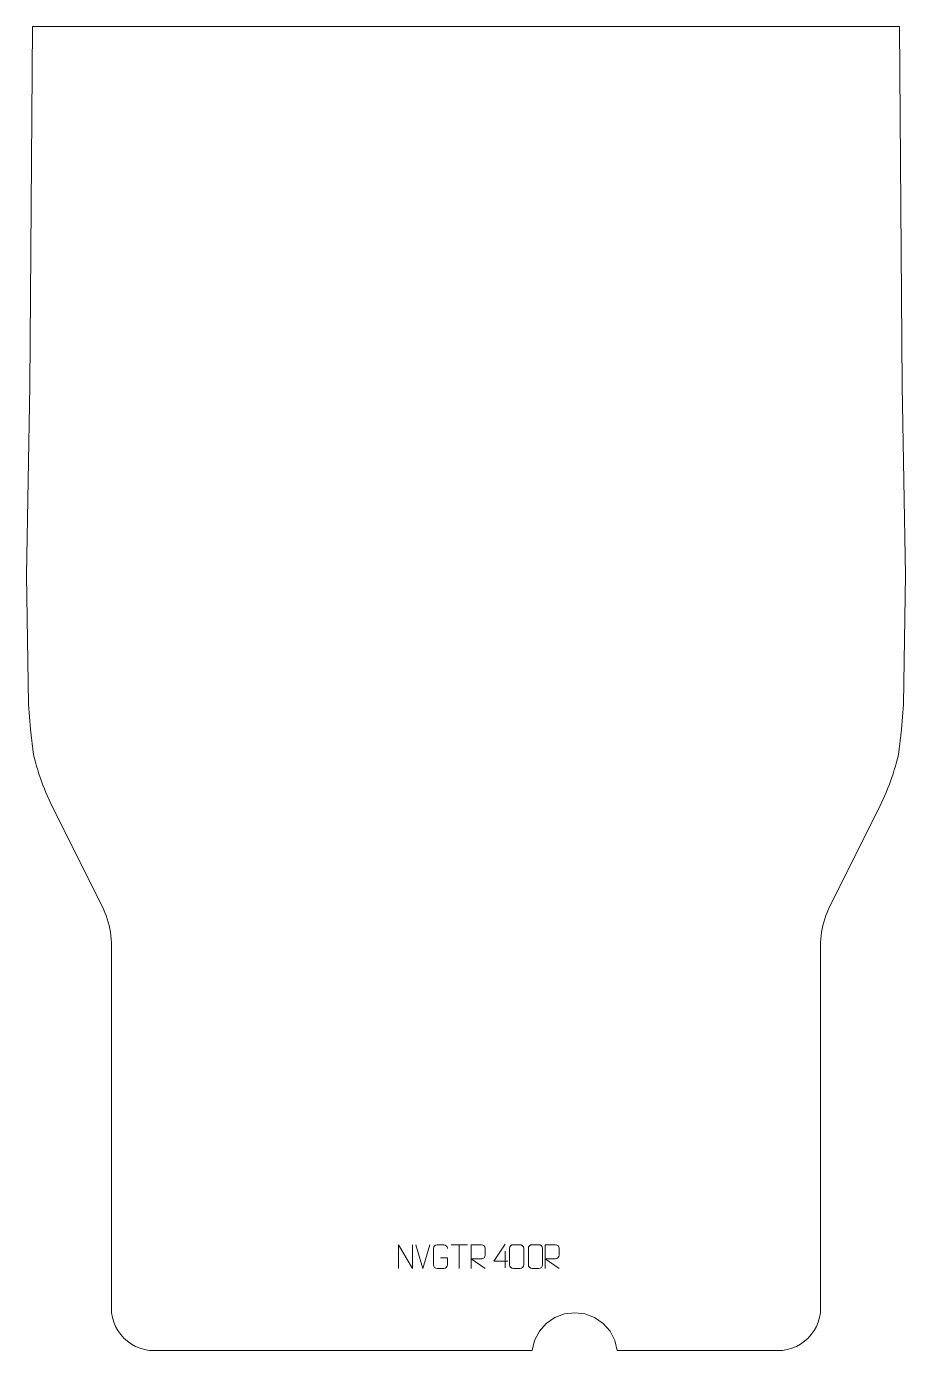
# Model space of a CAD drawing. Header units: millimetres. Extents: x -465 to 465, y -1160 to 240.
import ezdxf

# ---------------------------------------------------------------- set-up
doc = ezdxf.new("R2010")
doc.units = ezdxf.units.MM
doc.header["$MEASUREMENT"] = 0
doc.layers.add('layer 1', color=7, linetype='Continuous')

msp = doc.modelspace()

# ---------------------------------------------------------------- linework, layer by layer
at = {"layer": 'layer 1', "color": 242, "lineweight": 9}
msp.add_open_spline([(-376.7519, -714.1521), (-376.7519, -714.1521), (-377.519, -710.5951), (-377.519, -710.5951), (-377.519, -710.5951), (-377.519, -710.5951), (-378.4241, -707.0704), (-378.4241, -707.0704), (-378.4241, -707.0704), (-378.4241, -707.0704), (-379.4637, -703.5833), (-379.4637, -703.5833), (-379.4637, -703.5833), (-379.4637, -703.5833), (-380.6371, -700.1385), (-380.6371, -700.1385), (-380.6371, -700.1385), (-380.6371, -700.1385), (-381.9427, -696.7419), (-381.9427, -696.7419), (-381.9427, -696.7419), (-381.9427, -696.7419), (-383.3788, -693.3985), (-383.3788, -693.3985), (-383.3788, -693.3985), (-383.3788, -693.3985), (-384.9437, -690.1124), (-384.9437, -690.1124), (-384.9437, -690.1124), (-384.9437, -690.1124), (-437.288, -585.4232), (-437.288, -585.4232), (-437.288, -585.4232), (-437.288, -585.4232), (-439.1561, -581.6103), (-439.1561, -581.6103), (-439.1561, -581.6103), (-439.1561, -581.6103), (-440.9621, -577.7676), (-440.9621, -577.7676), (-440.9621, -577.7676), (-440.9621, -577.7676), (-442.7056, -573.8956), (-442.7056, -573.8956), (-442.7056, -573.8956), (-442.7056, -573.8956), (-444.3869, -569.9961), (-444.3869, -569.9961), (-444.3869, -569.9961), (-444.3869, -569.9961), (-446.0042, -566.0701), (-446.0042, -566.0701), (-446.0042, -566.0701), (-446.0042, -566.0701), (-447.5573, -562.1185), (-447.5573, -562.1185), (-447.5573, -562.1185), (-447.5573, -562.1185), (-449.0467, -558.1427), (-449.0467, -558.1427), (-449.0467, -558.1427), (-449.0467, -558.1427), (-450.4719, -554.1425), (-450.4719, -554.1425), (-450.4719, -554.1425), (-450.4719, -554.1425), (-451.8317, -550.1193), (-451.8317, -550.1193), (-451.8317, -550.1193), (-451.8317, -550.1193), (-453.1264, -546.0754), (-453.1264, -546.0754), (-453.1264, -546.0754), (-453.1264, -546.0754), (-454.3547, -542.0114), (-454.3547, -542.0114), (-454.3547, -542.0114), (-454.3547, -542.0114), (-455.5173, -537.9276), (-455.5173, -537.9276), (-455.5173, -537.9276), (-455.5173, -537.9276), (-457.4995, -530.0001), (-457.4995, -530.0001), (-457.4995, -530.0001), (-457.4995, -530.0001), (-460.8164, -503.4647), (-460.8164, -503.4647), (-460.8164, -503.4647), (-460.8164, -503.4647), (-462.7253, -476.4335), (-462.7253, -476.4335), (-462.7253, -476.4335), (-462.7253, -476.4335), (-464.9998, -340.0006), (-464.9998, -340.0006), (-464.9998, -340.0006), (-464.9998, -340.0006), (-461.4994, -140.0001), (-461.4994, -140.0001), (-461.4994, -140.0001), (-461.4994, -140.0001), (-458.4595, 239.9997), (-458.4595, 239.9997), (-458.4595, 239.9997), (-458.4595, 239.9997), (458.4601, 239.9997), (458.4601, 239.9997), (458.4601, 239.9997), (458.4601, 239.9997), (461.5003, -140.0001), (461.5003, -140.0001), (461.5003, -140.0001), (461.5003, -140.0001), (464.9998, -340.0006), (464.9998, -340.0006), (464.9998, -340.0006), (464.9998, -340.0006), (462.726, -476.4335), (462.726, -476.4335), (462.726, -476.4335), (462.726, -476.4335), (460.8171, -503.4647), (460.8171, -503.4647), (460.8171, -503.4647), (460.8171, -503.4647), (457.5001, -530.0001), (457.5001, -530.0001), (457.5001, -530.0001), (457.5001, -530.0001), (455.5189, -537.9276), (455.5189, -537.9276), (455.5189, -537.9276), (455.5189, -537.9276), (454.3554, -542.0114), (454.3554, -542.0114), (454.3554, -542.0114), (454.3554, -542.0114), (453.1271, -546.0754), (453.1271, -546.0754), (453.1271, -546.0754), (453.1271, -546.0754), (451.8324, -550.1193), (451.8324, -550.1193), (451.8324, -550.1193), (451.8324, -550.1193), (450.4726, -554.1425), (450.4726, -554.1425), (450.4726, -554.1425), (450.4726, -554.1425), (449.0473, -558.1427), (449.0473, -558.1427), (449.0473, -558.1427), (449.0473, -558.1427), (447.5582, -562.1185), (447.5582, -562.1185), (447.5582, -562.1185), (447.5582, -562.1185), (446.0048, -566.0701), (446.0048, -566.0701), (446.0048, -566.0701), (446.0048, -566.0701), (444.3876, -569.9961), (444.3876, -569.9961), (444.3876, -569.9961), (444.3876, -569.9961), (442.7063, -573.8956), (442.7063, -573.8956), (442.7063, -573.8956), (442.7063, -573.8956), (440.9627, -577.7676), (440.9627, -577.7676), (440.9627, -577.7676), (440.9627, -577.7676), (439.1568, -581.6103), (439.1568, -581.6103), (439.1568, -581.6103), (439.1568, -581.6103), (437.2886, -585.4232), (437.2886, -585.4232), (437.2886, -585.4232), (437.2886, -585.4232), (384.9444, -690.1124), (384.9444, -690.1124), (384.9444, -690.1124), (384.9444, -690.1124), (383.3794, -693.3985), (383.3794, -693.3985), (383.3794, -693.3985), (383.3794, -693.3985), (381.9433, -696.7419), (381.9433, -696.7419), (381.9433, -696.7419), (381.9433, -696.7419), (380.6378, -700.1385), (380.6378, -700.1385), (380.6378, -700.1385), (380.6378, -700.1385), (379.4643, -703.5833), (379.4643, -703.5833), (379.4643, -703.5833), (379.4643, -703.5833), (378.4238, -707.0704), (378.4238, -707.0704), (378.4238, -707.0704), (378.4238, -707.0704), (377.5196, -710.5951), (377.5196, -710.5951), (377.5196, -710.5951), (377.5196, -710.5951), (376.7526, -714.1521), (376.7526, -714.1521), (376.7526, -714.1521), (376.7526, -714.1521), (376.1226, -717.7365), (376.1226, -717.7365), (376.1226, -717.7365), (376.1226, -717.7365), (375.6324, -721.3425), (375.6324, -721.3425), (375.6324, -721.3425), (375.6324, -721.3425), (375.2816, -724.9643), (375.2816, -724.9643), (375.2816, -724.9643), (375.2816, -724.9643), (375.0705, -728.5969), (375.0705, -728.5969), (375.0705, -728.5969), (375.0705, -728.5969), (375.0006, -732.2354), (375.0006, -732.2354), (375.0006, -732.2354), (375.0006, -732.2354), (375.0006, -1120.0005), (375.0006, -1120.0005), (375.0006, -1120.0005), (375.0006, -1120.0005), (374.0957, -1124.9927), (374.0957, -1124.9927), (374.0957, -1124.9927), (374.0957, -1124.9927), (372.6471, -1129.8546), (372.6471, -1129.8546), (372.6471, -1129.8546), (372.6471, -1129.8546), (370.6732, -1134.5285), (370.6732, -1134.5285), (370.6732, -1134.5285), (370.6732, -1134.5285), (368.1966, -1138.9564), (368.1966, -1138.9564), (368.1966, -1138.9564), (368.1966, -1138.9564), (365.2488, -1143.0852), (365.2488, -1143.0852), (365.2488, -1143.0852), (365.2488, -1143.0852), (361.8647, -1146.8641), (361.8647, -1146.8641), (361.8647, -1146.8641), (361.8647, -1146.8641), (358.0851, -1150.2489), (358.0851, -1150.2489), (358.0851, -1150.2489), (358.0851, -1150.2489), (353.9563, -1153.1967), (353.9563, -1153.1967), (353.9563, -1153.1967), (353.9563, -1153.1967), (349.5284, -1155.6733), (349.5284, -1155.6733), (349.5284, -1155.6733), (349.5284, -1155.6733), (344.8545, -1157.6473), (344.8545, -1157.6473), (344.8545, -1157.6473), (344.8545, -1157.6473), (339.9919, -1159.0956), (339.9919, -1159.0956), (339.9919, -1159.0956), (339.9919, -1159.0956), (335.0004, -1160), (335.0004, -1160), (335.0004, -1160), (335.0004, -1160), (160.0002, -1160), (160.0002, -1160), (160.0002, -1160), (160.0002, -1160), (157.4122, -1149.3622), (157.4122, -1149.3622), (157.4122, -1149.3622), (157.4122, -1149.3622), (152.3484, -1139.6554), (152.3484, -1139.6554), (152.3484, -1139.6554), (152.3484, -1139.6554), (145.1041, -1131.4459), (145.1041, -1131.4459), (145.1041, -1131.4459), (145.1041, -1131.4459), (136.1026, -1125.2137), (136.1026, -1125.2137), (136.1026, -1125.2137), (136.1026, -1125.2137), (125.8688, -1121.3226), (125.8688, -1121.3226), (125.8688, -1121.3226), (125.8688, -1121.3226), (115.0002, -1120.0005), (115.0002, -1120.0005), (115.0002, -1120.0005), (115.0002, -1120.0005), (104.1315, -1121.3226), (104.1315, -1121.3226), (104.1315, -1121.3226), (104.1315, -1121.3226), (93.8984, -1125.2137), (93.8984, -1125.2137), (93.8984, -1125.2137), (93.8984, -1125.2137), (84.8962, -1131.4459), (84.8962, -1131.4459), (84.8962, -1131.4459), (84.8962, -1131.4459), (77.6519, -1139.6554), (77.6519, -1139.6554), (77.6519, -1139.6554), (77.6519, -1139.6554), (72.5881, -1149.3622), (72.5881, -1149.3622), (72.5881, -1149.3622), (72.5881, -1149.3622), (70.0003, -1160), (70.0003, -1160), (70.0003, -1160), (70.0003, -1160), (-334.9998, -1160), (-334.9998, -1160), (-334.9998, -1160), (-334.9998, -1160), (-339.9919, -1159.0956), (-339.9919, -1159.0956), (-339.9919, -1159.0956), (-339.9919, -1159.0956), (-344.8538, -1157.6473), (-344.8538, -1157.6473), (-344.8538, -1157.6473), (-344.8538, -1157.6473), (-349.5277, -1155.6733), (-349.5277, -1155.6733), (-349.5277, -1155.6733), (-349.5277, -1155.6733), (-353.9556, -1153.1967), (-353.9556, -1153.1967), (-353.9556, -1153.1967), (-353.9556, -1153.1967), (-358.0844, -1150.2489), (-358.0844, -1150.2489), (-358.0844, -1150.2489), (-358.0844, -1150.2489), (-361.864, -1146.8641), (-361.864, -1146.8641), (-361.864, -1146.8641), (-361.864, -1146.8641), (-365.2481, -1143.0852), (-365.2481, -1143.0852), (-365.2481, -1143.0852), (-365.2481, -1143.0852), (-368.1959, -1138.9564), (-368.1959, -1138.9564), (-368.1959, -1138.9564), (-368.1959, -1138.9564), (-370.6726, -1134.5285), (-370.6726, -1134.5285), (-370.6726, -1134.5285), (-370.6726, -1134.5285), (-372.6465, -1129.8546), (-372.6465, -1129.8546), (-372.6465, -1129.8546), (-372.6465, -1129.8546), (-374.0948, -1124.9927), (-374.0948, -1124.9927), (-374.0948, -1124.9927), (-374.0948, -1124.9927), (-374.9999, -1120.0005), (-374.9999, -1120.0005), (-374.9999, -1120.0005), (-374.9999, -1120.0005), (-374.9999, -732.2354), (-374.9999, -732.2354), (-374.9999, -732.2354), (-374.9999, -732.2354), (-375.0699, -728.5969), (-375.0699, -728.5969), (-375.0699, -728.5969), (-375.0699, -728.5969), (-375.281, -724.9643), (-375.281, -724.9643), (-375.281, -724.9643), (-375.281, -724.9643), (-375.6315, -721.3425), (-375.6315, -721.3425), (-375.6315, -721.3425), (-375.6315, -721.3425), (-376.122, -717.7365), (-376.122, -717.7365), (-376.122, -717.7365), (-376.122, -717.7365), (-376.7519, -714.1521), (-376.7519, -714.1521)], degree=3, knots=[0, 0, 0, 0, 0.009615385, 0.009615385, 0.009615385, 0.009615385, 0.019230769, 0.019230769, 0.019230769, 0.019230769, 0.028846154, 0.028846154, 0.028846154, 0.028846154, 0.038461538, 0.038461538, 0.038461538, 0.038461538, 0.048076923, 0.048076923, 0.048076923, 0.048076923, 0.057692308, 0.057692308, 0.057692308, 0.057692308, 0.067307692, 0.067307692, 0.067307692, 0.067307692, 0.076923077, 0.076923077, 0.076923077, 0.076923077, 0.086538462, 0.086538462, 0.086538462, 0.086538462, 0.096153846, 0.096153846, 0.096153846, 0.096153846, 0.105769231, 0.105769231, 0.105769231, 0.105769231, 0.115384615, 0.115384615, 0.115384615, 0.115384615, 0.125, 0.125, 0.125, 0.125, 0.134615385, 0.134615385, 0.134615385, 0.134615385, 0.144230769, 0.144230769, 0.144230769, 0.144230769, 0.153846154, 0.153846154, 0.153846154, 0.153846154, 0.163461538, 0.163461538, 0.163461538, 0.163461538, 0.173076923, 0.173076923, 0.173076923, 0.173076923, 0.182692308, 0.182692308, 0.182692308, 0.182692308, 0.192307692, 0.192307692, 0.192307692, 0.192307692, 0.201923077, 0.201923077, 0.201923077, 0.201923077, 0.211538462, 0.211538462, 0.211538462, 0.211538462, 0.221153846, 0.221153846, 0.221153846, 0.221153846, 0.230769231, 0.230769231, 0.230769231, 0.230769231, 0.240384615, 0.240384615, 0.240384615, 0.240384615, 0.25, 0.25, 0.25, 0.25, 0.259615385, 0.259615385, 0.259615385, 0.259615385, 0.269230769, 0.269230769, 0.269230769, 0.269230769, 0.278846154, 0.278846154, 0.278846154, 0.278846154, 0.288461538, 0.288461538, 0.288461538, 0.288461538, 0.298076923, 0.298076923, 0.298076923, 0.298076923, 0.307692308, 0.307692308, 0.307692308, 0.307692308, 0.317307692, 0.317307692, 0.317307692, 0.317307692, 0.326923077, 0.326923077, 0.326923077, 0.326923077, 0.336538462, 0.336538462, 0.336538462, 0.336538462, 0.346153846, 0.346153846, 0.346153846, 0.346153846, 0.355769231, 0.355769231, 0.355769231, 0.355769231, 0.365384615, 0.365384615, 0.365384615, 0.365384615, 0.375, 0.375, 0.375, 0.375, 0.384615385, 0.384615385, 0.384615385, 0.384615385, 0.394230769, 0.394230769, 0.394230769, 0.394230769, 0.403846154, 0.403846154, 0.403846154, 0.403846154, 0.413461538, 0.413461538, 0.413461538, 0.413461538, 0.423076923, 0.423076923, 0.423076923, 0.423076923, 0.432692308, 0.432692308, 0.432692308, 0.432692308, 0.442307692, 0.442307692, 0.442307692, 0.442307692, 0.451923077, 0.451923077, 0.451923077, 0.451923077, 0.461538462, 0.461538462, 0.461538462, 0.461538462, 0.471153846, 0.471153846, 0.471153846, 0.471153846, 0.480769231, 0.480769231, 0.480769231, 0.480769231, 0.490384615, 0.490384615, 0.490384615, 0.490384615, 0.5, 0.5, 0.5, 0.5, 0.509615385, 0.509615385, 0.509615385, 0.509615385, 0.519230769, 0.519230769, 0.519230769, 0.519230769, 0.528846154, 0.528846154, 0.528846154, 0.528846154, 0.538461538, 0.538461538, 0.538461538, 0.538461538, 0.548076923, 0.548076923, 0.548076923, 0.548076923, 0.557692308, 0.557692308, 0.557692308, 0.557692308, 0.567307692, 0.567307692, 0.567307692, 0.567307692, 0.576923077, 0.576923077, 0.576923077, 0.576923077, 0.586538462, 0.586538462, 0.586538462, 0.586538462, 0.596153846, 0.596153846, 0.596153846, 0.596153846, 0.605769231, 0.605769231, 0.605769231, 0.605769231, 0.615384615, 0.615384615, 0.615384615, 0.615384615, 0.625, 0.625, 0.625, 0.625, 0.634615385, 0.634615385, 0.634615385, 0.634615385, 0.644230769, 0.644230769, 0.644230769, 0.644230769, 0.653846154, 0.653846154, 0.653846154, 0.653846154, 0.663461538, 0.663461538, 0.663461538, 0.663461538, 0.673076923, 0.673076923, 0.673076923, 0.673076923, 0.682692308, 0.682692308, 0.682692308, 0.682692308, 0.692307692, 0.692307692, 0.692307692, 0.692307692, 0.701923077, 0.701923077, 0.701923077, 0.701923077, 0.711538462, 0.711538462, 0.711538462, 0.711538462, 0.721153846, 0.721153846, 0.721153846, 0.721153846, 0.730769231, 0.730769231, 0.730769231, 0.730769231, 0.740384615, 0.740384615, 0.740384615, 0.740384615, 0.75, 0.75, 0.75, 0.75, 0.759615385, 0.759615385, 0.759615385, 0.759615385, 0.769230769, 0.769230769, 0.769230769, 0.769230769, 0.778846154, 0.778846154, 0.778846154, 0.778846154, 0.788461538, 0.788461538, 0.788461538, 0.788461538, 0.798076923, 0.798076923, 0.798076923, 0.798076923, 0.807692308, 0.807692308, 0.807692308, 0.807692308, 0.817307692, 0.817307692, 0.817307692, 0.817307692, 0.826923077, 0.826923077, 0.826923077, 0.826923077, 0.836538462, 0.836538462, 0.836538462, 0.836538462, 0.846153846, 0.846153846, 0.846153846, 0.846153846, 0.855769231, 0.855769231, 0.855769231, 0.855769231, 0.865384615, 0.865384615, 0.865384615, 0.865384615, 0.875, 0.875, 0.875, 0.875, 0.884615385, 0.884615385, 0.884615385, 0.884615385, 0.894230769, 0.894230769, 0.894230769, 0.894230769, 0.903846154, 0.903846154, 0.903846154, 0.903846154, 0.913461538, 0.913461538, 0.913461538, 0.913461538, 0.923076923, 0.923076923, 0.923076923, 0.923076923, 0.932692308, 0.932692308, 0.932692308, 0.932692308, 0.942307692, 0.942307692, 0.942307692, 0.942307692, 0.951923077, 0.951923077, 0.951923077, 0.951923077, 0.961538462, 0.961538462, 0.961538462, 0.961538462, 0.971153846, 0.971153846, 0.971153846, 0.971153846, 0.980769231, 0.980769231, 0.980769231, 0.980769231, 1, 1, 1, 1], dxfattribs=at)
at = {"layer": 'layer 1', "color": 250, "lineweight": 9}
for points, knots in [([(-71.3961, -1073.1522), (-71.3961, -1073.1522), (-71.3961, -1048.1987), (-71.3961, -1048.1987), (-71.3961, -1048.1987), (-71.3961, -1048.1987), (-56.7413, -1073.1522), (-56.7413, -1073.1522), (-56.7413, -1073.1522), (-56.7413, -1073.1522), (-56.7413, -1048.1987), (-56.7413, -1048.1987)], [0, 0, 0, 0, 0.25, 0.25, 0.25, 0.25, 0.5, 0.5, 0.5, 0.5, 1, 1, 1, 1]), ([(-26.8138, -1062.1665), (-26.8138, -1062.1665), (-19.6457, -1062.1665), (-19.6457, -1062.1665), (-19.6457, -1062.1665), (-19.6457, -1062.1665), (-19.6457, -1069.3346), (-19.6457, -1069.3346), (-19.6457, -1069.3346), (-19.7854, -1071.658), (-21.4626, -1073.1376), (-23.6104, -1073.1484), (-23.6104, -1073.1484), (-25.9422, -1073.148), (-28.2742, -1073.148), (-30.6057, -1073.1484), (-30.6057, -1073.1484), (-32.5306, -1073.2538), (-34.5028, -1071.3693), (-34.4916, -1069.352), (-34.4916, -1069.352), (-34.4912, -1063.5819), (-34.4912, -1057.8122), (-34.4916, -1052.0429), (-34.4916, -1052.0429), (-34.4874, -1049.9048), (-32.7406, -1048.1856), (-30.5883, -1048.199), (-30.5883, -1048.199), (-28.2626, -1048.199), (-25.9365, -1048.199), (-23.6104, -1048.199), (-23.6104, -1048.199), (-21.6637, -1048.1636), (-19.6723, -1049.6551), (-19.6457, -1052.0928)], [0, 0, 0, 0, 0.1, 0.1, 0.1, 0.1, 0.2, 0.2, 0.2, 0.2, 0.3, 0.3, 0.3, 0.3, 0.4, 0.4, 0.4, 0.4, 0.5, 0.5, 0.5, 0.5, 0.6, 0.6, 0.6, 0.6, 0.7, 0.7, 0.7, 0.7, 0.8, 0.8, 0.8, 0.8, 1, 1, 1, 1]), ([(5.5993, -1073.1522), (5.5993, -1073.1522), (5.5993, -1048.1987), (5.5993, -1048.1987), (5.5993, -1048.1987), (9.1941, -1048.1987), (12.7896, -1048.1987), (16.3848, -1048.1987), (16.3848, -1048.1987), (18.7101, -1048.2364), (20.2674, -1049.7264), (20.2633, -1052.0928), (20.2633, -1052.0928), (20.2629, -1054.1283), (20.2629, -1057.1877), (20.2633, -1059.2237), (20.2633, -1059.2237), (20.2568, -1061.0992), (18.4445, -1063.041), (16.435, -1063.0601), (16.435, -1063.0601), (16.435, -1063.0601), (5.5993, -1063.0601), (5.5993, -1063.0601), (5.5993, -1063.0601), (5.5993, -1063.0601), (20.254, -1073.1522), (20.254, -1073.1522)], [0, 0, 0, 0, 0.125, 0.125, 0.125, 0.125, 0.25, 0.25, 0.25, 0.25, 0.375, 0.375, 0.375, 0.375, 0.5, 0.5, 0.5, 0.5, 0.625, 0.625, 0.625, 0.625, 0.75, 0.75, 0.75, 0.75, 1, 1, 1, 1]), ([(44.2366, -1065.6144), (44.2366, -1065.6144), (29.4149, -1065.6144), (29.4149, -1065.6144), (29.4149, -1065.6144), (29.4149, -1065.6144), (41.2925, -1047.5439), (41.2925, -1047.5439)], [0, 0, 0, 0, 0.333333333, 0.333333333, 0.333333333, 0.333333333, 1, 1, 1, 1]), ([(49.9181, -1048.1292), (52.2848, -1048.1292), (54.6519, -1048.1292), (57.019, -1048.1292), (57.019, -1048.1292), (59, -1048.0936), (61.0265, -1049.5883), (61.0536, -1052.031), (61.0536, -1052.031), (61.0532, -1057.7898), (61.0532, -1063.5491), (61.0536, -1069.3087), (61.0536, -1069.3087), (60.9114, -1071.6369), (59.2046, -1073.1195), (57.019, -1073.1304), (57.019, -1073.1304), (54.646, -1073.13), (52.273, -1073.13), (49.9004, -1073.1304), (49.9004, -1073.1304), (47.9415, -1073.236), (45.9346, -1071.3476), (45.946, -1069.3261), (45.946, -1069.3261), (45.9463, -1063.544), (45.9463, -1057.7624), (45.946, -1051.9811), (45.946, -1051.9811), (45.9503, -1049.8385), (47.7278, -1048.1157), (49.9181, -1048.1292)], [0, 0, 0, 0, 0.111111111, 0.111111111, 0.111111111, 0.111111111, 0.222222222, 0.222222222, 0.222222222, 0.222222222, 0.333333333, 0.333333333, 0.333333333, 0.333333333, 0.444444444, 0.444444444, 0.444444444, 0.444444444, 0.555555556, 0.555555556, 0.555555556, 0.555555556, 0.666666667, 0.666666667, 0.666666667, 0.666666667, 0.777777778, 0.777777778, 0.777777778, 0.777777778, 1, 1, 1, 1]), ([(69.9181, -1048.1292), (72.2848, -1048.1292), (74.6519, -1048.1292), (77.019, -1048.1292), (77.019, -1048.1292), (79, -1048.0936), (81.0265, -1049.5883), (81.0536, -1052.031), (81.0536, -1052.031), (81.0532, -1057.7898), (81.0532, -1063.5491), (81.0536, -1069.3087), (81.0536, -1069.3087), (80.9114, -1071.6369), (79.2046, -1073.1195), (77.019, -1073.1304), (77.019, -1073.1304), (74.646, -1073.13), (72.273, -1073.13), (69.9004, -1073.1304), (69.9004, -1073.1304), (67.9415, -1073.236), (65.9346, -1071.3476), (65.946, -1069.3261), (65.946, -1069.3261), (65.9463, -1063.544), (65.9463, -1057.7624), (65.946, -1051.9811), (65.946, -1051.9811), (65.9503, -1049.8385), (67.7278, -1048.1157), (69.9181, -1048.1292)], [0, 0, 0, 0, 0.111111111, 0.111111111, 0.111111111, 0.111111111, 0.222222222, 0.222222222, 0.222222222, 0.222222222, 0.333333333, 0.333333333, 0.333333333, 0.333333333, 0.444444444, 0.444444444, 0.444444444, 0.444444444, 0.555555556, 0.555555556, 0.555555556, 0.555555556, 0.666666667, 0.666666667, 0.666666667, 0.666666667, 0.777777778, 0.777777778, 0.777777778, 0.777777778, 1, 1, 1, 1]), ([(69.9209, -1048.1442), (72.287, -1048.1442), (74.6535, -1048.1442), (77.02, -1048.1442), (77.02, -1048.1442), (79.0005, -1048.1086), (81.0265, -1049.6029), (81.0536, -1052.045), (81.0536, -1052.045), (81.0532, -1057.8024), (81.0532, -1063.5602), (81.0536, -1069.3184), (81.0536, -1069.3184), (80.9115, -1071.646), (79.2051, -1073.1283), (77.02, -1073.1391), (77.02, -1073.1391), (74.6476, -1073.1387), (72.2752, -1073.1387), (69.9032, -1073.1391), (69.9032, -1073.1391), (67.9447, -1073.2447), (65.9383, -1071.3568), (65.9497, -1069.3358), (65.9497, -1069.3358), (65.9501, -1063.5552), (65.9501, -1057.7749), (65.9497, -1051.9951), (65.9497, -1051.9951), (65.954, -1049.8531), (67.7311, -1048.1306), (69.9209, -1048.1442)], [0, 0, 0, 0, 0.111111111, 0.111111111, 0.111111111, 0.111111111, 0.222222222, 0.222222222, 0.222222222, 0.222222222, 0.333333333, 0.333333333, 0.333333333, 0.333333333, 0.444444444, 0.444444444, 0.444444444, 0.444444444, 0.555555556, 0.555555556, 0.555555556, 0.555555556, 0.666666667, 0.666666667, 0.666666667, 0.666666667, 0.777777778, 0.777777778, 0.777777778, 0.777777778, 1, 1, 1, 1]), ([(83.8215, -1073.1522), (83.8215, -1073.1522), (83.8215, -1048.1987), (83.8215, -1048.1987), (83.8215, -1048.1987), (87.4163, -1048.1987), (91.0118, -1048.1987), (94.607, -1048.1987), (94.607, -1048.1987), (96.9323, -1048.2364), (98.4896, -1049.7264), (98.4855, -1052.0928), (98.4855, -1052.0928), (98.4851, -1054.1283), (98.4851, -1057.1877), (98.4855, -1059.2237), (98.4855, -1059.2237), (98.479, -1061.0992), (96.6667, -1063.041), (94.6572, -1063.0601), (94.6572, -1063.0601), (94.6572, -1063.0601), (83.8215, -1063.0601), (83.8215, -1063.0601), (83.8215, -1063.0601), (83.8215, -1063.0601), (98.4762, -1073.1522), (98.4762, -1073.1522)], [0, 0, 0, 0, 0.125, 0.125, 0.125, 0.125, 0.25, 0.25, 0.25, 0.25, 0.375, 0.375, 0.375, 0.375, 0.5, 0.5, 0.5, 0.5, 0.625, 0.625, 0.625, 0.625, 0.75, 0.75, 0.75, 0.75, 1, 1, 1, 1])]:
    msp.add_open_spline(points, degree=3, knots=knots, dxfattribs=at)
for points in [[(-45.7413, -1073.1523), (-45.7413, -1073.1523), (-53.0631, -1048.1987), (-53.0631, -1048.1987)], [(-38.4194, -1048.1987), (-38.4194, -1048.1987), (-45.7412, -1073.1523), (-45.7412, -1073.1523)], [(-15.5623, -1048.2222), (-15.5623, -1048.2222), (1.4249, -1048.2222), (1.4249, -1048.2222)], [(-7.0685, -1073.1522), (-7.0685, -1073.1522), (-7.0685, -1048.1987), (-7.0685, -1048.1987)], [(41.2925, -1054.8533), (41.2925, -1054.8533), (41.2925, -1072.518), (41.2925, -1072.518)]]:
    msp.add_open_spline(points, degree=3, dxfattribs=at)

doc.saveas('drawing.dxf')
